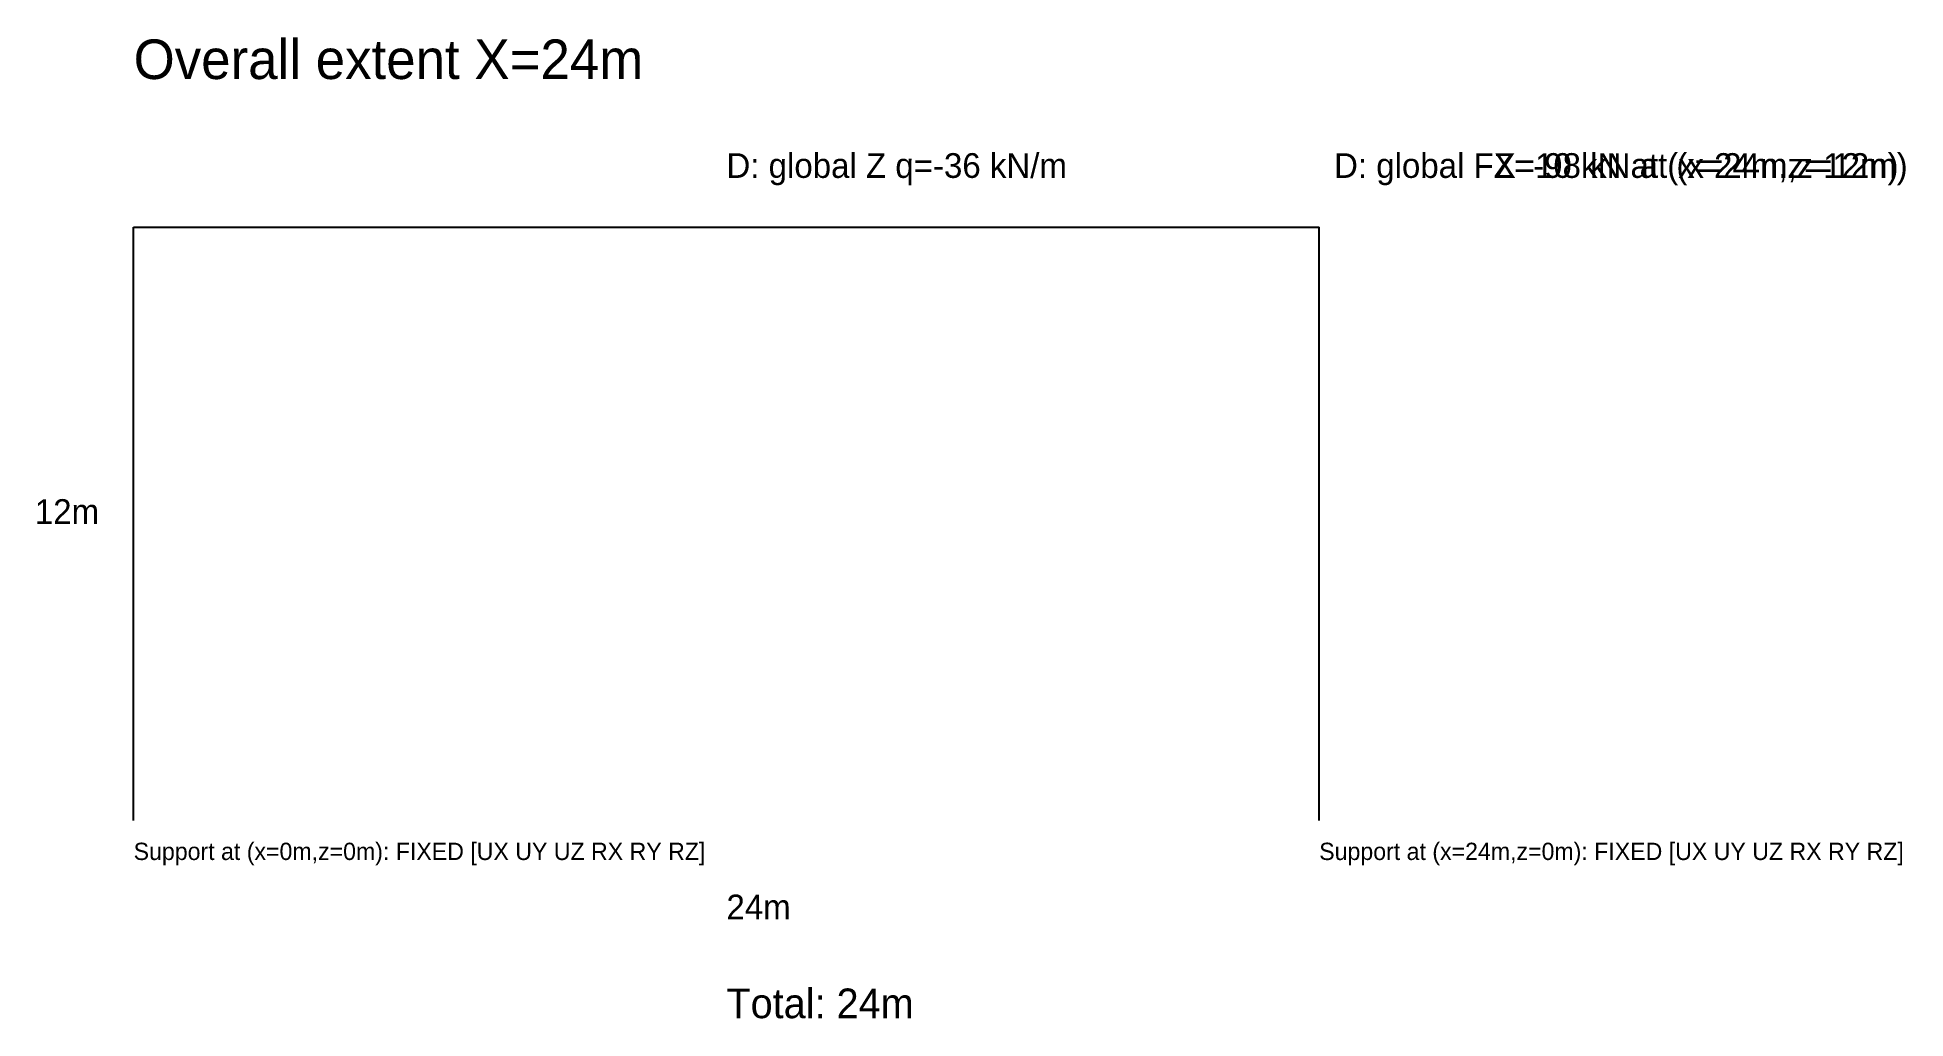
# Model space of a CAD drawing. Header units: metres. Extents: x -1.9 to 35.9, y -4 to 15.8.
import ezdxf

# ---------------------------------------------------------------- set-up
doc = ezdxf.new("R2010")
doc.units = ezdxf.units.M
for name, color, linetype in [('DIM', 5, 'CONTINUOUS'), ('LOAD', 1, 'CONTINUOUS'), ('STRUCT', 7, 'CONTINUOUS'), ('SUPPORT', 3, 'CONTINUOUS')]:
    doc.layers.add(name, color=color, linetype=linetype)

msp = doc.modelspace()

# ---------------------------------------------------------------- linework, layer by layer
at = {"layer": 'STRUCT'}
for p, q in [((0, 0), (0, 12)), ((0, 12), (24, 12)), ((24, 0), (24, 12))]:
    msp.add_line(p, q, dxfattribs=at)

# ---------------------------------------------------------------- texts
at = {"layer": 'DIM'}
for s, height, p in [('12m', 0.5, (-2, 6)), ('24m', 0.5, (12, -2)), ('Total: 24m', 0.6, (12, -4))]:
    msp.add_text(s, height=height, dxfattribs=at).set_placement(p)
at = {"layer": 'LOAD'}
for s, p in [('D: global Z q=-36 kN/m', (12, 13)), ('D: global FX=10 kN at (x=24m,z=12m)', (24.3, 13)), ('D: global FZ=-98 kN at (x=24m,z=12m)', (24.3, 13))]:
    msp.add_text(s, height=0.5, dxfattribs=at).set_placement(p)
at = {"layer": 'SUPPORT'}
for s, p in [('Support at (x=0m,z=0m): FIXED [UX UY UZ RX RY RZ]', (0, -0.8)), ('Support at (x=24m,z=0m): FIXED [UX UY UZ RX RY RZ]', (24, -0.8))]:
    msp.add_text(s, height=0.35, dxfattribs=at).set_placement(p)
at = {"layer": 'TEXT'}
msp.add_text('Overall extent X=24m', height=0.8, dxfattribs=at).set_placement((0, 15))

doc.saveas('drawing.dxf')
